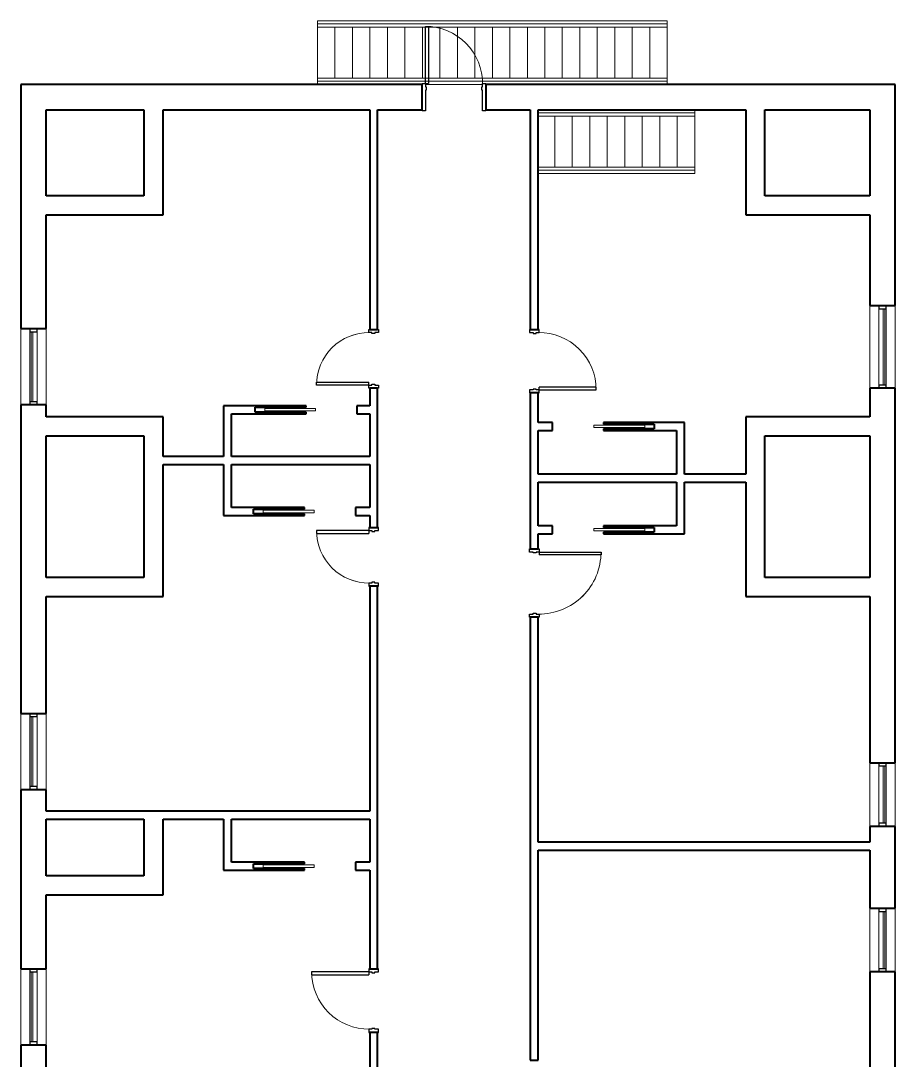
# Model space of a CAD drawing. Header units: inches. Extents: x -1361 to 84, y -1428 to 752.
# Drawn here: x -900 to -350, y 99 to 752 of the extents above; entities that cross this region are included whole.
import ezdxf

# ---------------------------------------------------------------- set-up
doc = ezdxf.new("R2010")
doc.units = ezdxf.units.IN
doc.header["$MEASUREMENT"] = 0
for name, color, linetype, lineweight in [('A-DOOR', 31, 'Continuous', 15), ('A-DOOR-FRAM', 31, 'Continuous', 25), ('A-FLOR-HRAL', 11, 'Continuous', 9), ('A-GLAZ-CURT', 52, 'Continuous', 9), ('A-GLAZ-CWMG', 51, 'Continuous', 9), ('A-WALL', 113, 'Continuous', 15), ('I-WALL', 2, 'Continuous', 15), ('S-STRS', 31, 'Continuous', 9)]:
    doc.layers.add(name, color=color, linetype=linetype, lineweight=lineweight)

# ---------------------------------------------------------------- blocks, each defined once
blk = doc.blocks.new('Door-Single_CE_ - HM Door-2_ HM Frame-5154372-LEVEL 3 Map Export')
at = {"layer": 'A-DOOR'}
for p, q in [((17.75, -42), (17.75, -3)), ((17.75, -3), (19.5, -3)), ((19.5, -3), (19.5, -42)), ((19.5, -42), (17.75, -42))]:
    blk.add_line(p, q, dxfattribs=at)
at = {"layer": 'A-DOOR', "lineweight": 25}
for p, q in [((17.75, -42), (17.75, -3)), ((19.5, -3), (17.75, -3)), ((19.5, -3), (19.5, -42)), ((19.5, -42), (17.75, -42))]:
    blk.add_line(p, q, dxfattribs=at)
at = {"layer": 'A-DOOR', "lineweight": 9}
for start in [179.5, 179.5, 179.51962, 179.51962]:
    blk.add_arc((19.5, -3), 39, start, 270, dxfattribs=at)
at = {"layer": 'A-DOOR-FRAM'}
for p, q in [((-21.5, 3), (-19.5, 3)), ((-21.5, -3), (-21.5, 3)), ((-19.5, 3), (-19.5, 0.75)), ((-19.5, 0.75), (-19, 0.75)), ((-19, 0.75), (-19, -1.25)), ((19, 0.75), (19.5, 0.75)), ((19, -1.25), (19, 0.75)), ((19.5, 3), (21.5, 3)), ((19.5, 0.75), (19.5, 3)), ((21.5, 3), (21.5, -3)), ((-19.5, -3), (-21.5, -3)), ((-19.5, -1.25), (-19.5, -3)), ((-19, -1.25), (-19.5, -1.25)), ((19.5, -1.25), (19, -1.25)), ((19.5, -3), (19.5, -1.25)), ((21.5, -3), (19.5, -3))]:
    blk.add_line(p, q, dxfattribs=at)
blk = doc.blocks.new('Door-Single_CE_ - HM Door-2_ HM Frame-5183316-LEVEL 3 Map Export')
at = {"layer": 'A-DOOR'}
for p, q in [((16.5, 36), (14.75, 36)), ((14.75, 36), (14.75, 3)), ((16.5, 3), (16.5, 36)), ((14.75, 3), (16.5, 3))]:
    blk.add_line(p, q, dxfattribs=at)
at = {"layer": 'A-DOOR', "lineweight": 25}
for p, q in [((16.5, 36), (14.75, 36)), ((14.75, 36), (14.75, 3)), ((16.5, 3), (16.5, 36)), ((16.5, 3), (14.75, 3))]:
    blk.add_line(p, q, dxfattribs=at)
at = {"layer": 'A-DOOR', "lineweight": 9}
for end in [180.5, 180.5, 180.52223, 180.52223]:
    blk.add_arc((16.5, 3), 33, 90, end, dxfattribs=at)
at = {"layer": 'A-DOOR-FRAM'}
for p, q in [((-16.5, 3), (-18.5, 3)), ((-18.5, 3), (-18.5, -3)), ((-16.5, 1.25), (-16.5, 3)), ((-16, 1.25), (-16.5, 1.25)), ((-16, -0.75), (-16, 1.25)), ((16.5, 1.25), (16, 1.25)), ((16, 1.25), (16, -0.75)), ((18.5, 3), (16.5, 3)), ((16.5, 3), (16.5, 1.25)), ((18.5, -3), (18.5, 3)), ((-18.5, -3), (-16.5, -3)), ((-16.5, -3), (-16.5, -0.75)), ((-16.5, -0.75), (-16, -0.75)), ((16, -0.75), (16.5, -0.75)), ((16.5, -0.75), (16.5, -3)), ((16.5, -3), (18.5, -3))]:
    blk.add_line(p, q, dxfattribs=at)
blk = doc.blocks.new('Door-Single_CE_ - HM Door-2_ HM Frame-5143425-LEVEL 3 Map Export')
at = {"layer": 'A-DOOR'}
for p, q in [((14.75, -36), (14.75, -3)), ((14.75, -3), (16.5, -3)), ((16.5, -3), (16.5, -36)), ((16.5, -36), (14.75, -36))]:
    blk.add_line(p, q, dxfattribs=at)
at = {"layer": 'A-DOOR', "lineweight": 25}
for p, q in [((14.75, -36), (14.75, -3)), ((16.5, -3), (14.75, -3)), ((16.5, -3), (16.5, -36)), ((16.5, -36), (14.75, -36))]:
    blk.add_line(p, q, dxfattribs=at)
at = {"layer": 'A-DOOR', "lineweight": 9}
for start in [179.47777, 179.47777, 179.5, 179.5]:
    blk.add_arc((16.5, -3), 33, start, 270, dxfattribs=at)
at = {"layer": 'A-DOOR-FRAM'}
for p, q in [((-18.5, 3), (-16.5, 3)), ((-18.5, -3), (-18.5, 3)), ((-16.5, 3), (-16.5, 0.75)), ((-16.5, 0.75), (-16, 0.75)), ((-16, 0.75), (-16, -1.25)), ((16, 0.75), (16.5, 0.75)), ((16, -1.25), (16, 0.75)), ((16.5, 3), (18.5, 3)), ((16.5, 0.75), (16.5, 3)), ((18.5, 3), (18.5, -3)), ((-16.5, -3), (-18.5, -3)), ((-16.5, -1.25), (-16.5, -3)), ((-16, -1.25), (-16.5, -1.25)), ((16.5, -1.25), (16, -1.25)), ((16.5, -3), (16.5, -1.25)), ((18.5, -3), (16.5, -3))]:
    blk.add_line(p, q, dxfattribs=at)
blk = doc.blocks.new('System Panel - zGlazed-5231333-LEVEL 3 Map Export')
at = {"layer": 'A-GLAZ-CURT', "lineweight": 15}
for p, q in [((22, 1.5), (-22, 1.5)), ((-22, 1.5), (-22, 0.5)), ((-22, 0.5), (22, 0.5)), ((22, 0.5), (22, 1.5))]:
    blk.add_line(p, q, dxfattribs=at)
blk = doc.blocks.new('Rectangular Mullion - 4 1_2_ x 2_ Rectangular_CE_-5231149-LEVEL 3 Map Export')
at = {"layer": 'A-GLAZ-CWMG'}
for p, q in [((-893.79, 154.28), (-893.79, 110.28)), ((-889.29, 154.28), (-889.29, 110.28))]:
    blk.add_line(p, q, dxfattribs=at)
blk = doc.blocks.new('Rectangular Mullion - 4 1_2_ x 2_ Rectangular_CE_-5162606-LEVEL 3 Map Export')
at = {"layer": 'A-GLAZ-CWMG', "lineweight": 25}
for p, q in [((-2, 2.25), (0, 2.25)), ((-2, -2.25), (-2, 2.25)), ((0, 2.25), (0, -2.25)), ((0, -2.25), (-2, -2.25))]:
    blk.add_line(p, q, dxfattribs=at)
blk = doc.blocks.new('Rectangular Mullion - 4 1_2_ x 2_ Rectangular_CE_-5162607-LEVEL 3 Map Export')
at = {"layer": 'A-GLAZ-CWMG', "lineweight": 25}
for p, q in [((0, 2.25), (-2, 2.25)), ((-2, 2.25), (-2, -2.25)), ((0, -2.25), (0, 2.25)), ((-2, -2.25), (0, -2.25))]:
    blk.add_line(p, q, dxfattribs=at)
blk = doc.blocks.new('System Panel - zGlazed-5234466-LEVEL 3 Map Export')
at = {"layer": 'A-GLAZ-CURT', "lineweight": 15}
for p, q in [((24, -0.5), (-24, -0.5)), ((-24, -0.5), (-24, -1.5)), ((-24, -1.5), (24, -1.5)), ((24, -1.5), (24, -0.5))]:
    blk.add_line(p, q, dxfattribs=at)
blk = doc.blocks.new('Rectangular Mullion - 4 1_2_ x 2_ Rectangular_CE_-V1-LEVEL 3 Map Export')
at = {"layer": 'A-GLAZ-CWMG'}
for p, q in [((-359.79, 571.28), (-359.79, 523.28)), ((-355.29, 571.28), (-355.29, 523.28))]:
    blk.add_line(p, q, dxfattribs=at)
blk = doc.blocks.new('Rectangular Mullion - 4 1_2_ x 2_ Rectangular_CE_-5163796-LEVEL 3 Map Export')
at = {"layer": 'A-GLAZ-CWMG', "lineweight": 25}
for p, q in [((-2, 2.25), (0, 2.25)), ((-2, -2.25), (-2, 2.25)), ((0, 2.25), (0, -2.25)), ((0, -2.25), (-2, -2.25))]:
    blk.add_line(p, q, dxfattribs=at)
blk = doc.blocks.new('Rectangular Mullion - 4 1_2_ x 2_ Rectangular_CE_-5163797-LEVEL 3 Map Export')
at = {"layer": 'A-GLAZ-CWMG', "lineweight": 25}
for p, q in [((0, 2.25), (-2, 2.25)), ((-2, 2.25), (-2, -2.25)), ((0, -2.25), (0, 2.25)), ((-2, -2.25), (0, -2.25))]:
    blk.add_line(p, q, dxfattribs=at)
blk = doc.blocks.new('System Panel - zGlazed-5234467-LEVEL 3 Map Export')
at = {"layer": 'A-GLAZ-CURT', "lineweight": 15}
for p, q in [((18, -0.5), (-18, -0.5)), ((-18, -0.5), (-18, -1.5)), ((-18, -1.5), (18, -1.5)), ((18, -1.5), (18, -0.5))]:
    blk.add_line(p, q, dxfattribs=at)
blk = doc.blocks.new('Rectangular Mullion - 4 1_2_ x 2_ Rectangular_CE_-5163835-LEVEL 3 Map Export')
at = {"layer": 'A-GLAZ-CWMG'}
for p, q in [((-359.79, 283.78), (-359.79, 247.78)), ((-355.29, 283.78), (-355.29, 247.78))]:
    blk.add_line(p, q, dxfattribs=at)
blk = doc.blocks.new('Door-Single_CE_ - HM Door-2_ HM Frame-5139876-LEVEL 3 Map Export')
at = {"layer": 'A-DOOR'}
for p, q in [((18, 39), (16.25, 39)), ((16.25, 39), (16.25, 3)), ((18, 3), (18, 39)), ((16.25, 3), (18, 3))]:
    blk.add_line(p, q, dxfattribs=at)
at = {"layer": 'A-DOOR', "lineweight": 25}
for p, q in [((18, 39), (16.25, 39)), ((16.25, 39), (16.25, 3)), ((18, 3), (18, 39)), ((18, 3), (16.25, 3))]:
    blk.add_line(p, q, dxfattribs=at)
at = {"layer": 'A-DOOR', "lineweight": 9}
blk.add_arc((18, 3), 36, 90, 180.5, dxfattribs=at)
blk.add_arc((18, 3), 36, 90, 180.5, dxfattribs=at)
blk.add_arc((18, 3), 36, 90, 180.5, dxfattribs=at)
blk.add_arc((18, 3), 36, 90, 180.5, dxfattribs=at)
at = {"layer": 'A-DOOR-FRAM'}
for p, q in [((-18, 3), (-20, 3)), ((-20, 3), (-20, -3)), ((-18, 1.25), (-18, 3)), ((-17.5, 1.25), (-18, 1.25)), ((-17.5, -0.75), (-17.5, 1.25)), ((18, 1.25), (17.5, 1.25)), ((17.5, 1.25), (17.5, -0.75)), ((20, 3), (18, 3)), ((18, 3), (18, 1.25)), ((20, -3), (20, 3)), ((-20, -3), (-18, -3)), ((-18, -3), (-18, -0.75)), ((-18, -0.75), (-17.5, -0.75)), ((17.5, -0.75), (18, -0.75)), ((18, -0.75), (18, -3)), ((18, -3), (20, -3))]:
    blk.add_line(p, q, dxfattribs=at)
blk = doc.blocks.new('Railing - Railing-5216611-LEVEL 3 Map Export')
at = {"layer": 'A-FLOR-HRAL'}
for p, q in [((-574.09, 660.32), (-475.66, 660.32)), ((-475.66, 660.32), (-475.66, 658.32)), ((-574.09, 658.32), (-475.66, 658.32))]:
    blk.add_line(p, q, dxfattribs=at)
blk = doc.blocks.new('Railing - Railing-5216615-LEVEL 3 Map Export')
at = {"layer": 'A-FLOR-HRAL'}
for p, q in [((-574.09, 694.32), (-475.66, 694.32)), ((-475.66, 694.32), (-475.66, 692.32)), ((-574.09, 692.32), (-475.66, 692.32))]:
    blk.add_line(p, q, dxfattribs=at)
blk = doc.blocks.new('Door-Single_CE_ - WD Door-2_ WD Frame-5217027-LEVEL 3 Map Export')
at = {"layer": 'A-DOOR'}
for p, q in [((16, -44.5), (16, -8.5)), ((16, -8.5), (18, -8.5)), ((18, -8.5), (18, -44.5)), ((18, -44.5), (16, -44.5))]:
    blk.add_line(p, q, dxfattribs=at)
at = {"layer": 'A-DOOR', "lineweight": 25}
for p, q in [((16, -44.5), (16, -8.5)), ((18, -8.5), (16, -8.5)), ((18, -8.5), (18, -44.5)), ((18, -44.5), (16, -44.5))]:
    blk.add_line(p, q, dxfattribs=at)
at = {"layer": 'A-DOOR', "lineweight": 9}
blk.add_arc((18, -8.5), 36, 179.5, 270, dxfattribs=at)
blk.add_arc((18, -8.5), 36, 179.5, 270, dxfattribs=at)
blk.add_arc((18, -8.5), 36, 179.5, 270, dxfattribs=at)
blk.add_arc((18, -8.5), 36, 179.5, 270, dxfattribs=at)
at = {"layer": 'A-DOOR-FRAM'}
for p, q in [((-20, 8.5), (-18, 8.5)), ((-20, -8.5), (-20, 8.5)), ((-18, 8.5), (-18, -4.5)), ((18, 8.5), (20, 8.5)), ((18, -4.5), (18, 8.5)), ((20, 8.5), (20, -8.5)), ((-18, -4.5), (-17.5, -4.5)), ((-18, -6.5), (-18, -8.5)), ((-17.5, -6.5), (-18, -6.5)), ((-17.5, -4.5), (-17.5, -6.5)), ((17.5, -4.5), (18, -4.5)), ((17.5, -6.5), (17.5, -4.5)), ((18, -6.5), (17.5, -6.5)), ((18, -8.5), (18, -6.5)), ((-18, -8.5), (-20, -8.5)), ((20, -8.5), (18, -8.5))]:
    blk.add_line(p, q, dxfattribs=at)
blk = doc.blocks.new('Door-Pocket-Single - Single Pocket Door-5172794-LEVEL 3 Map Export')
at = {"layer": 'A-DOOR'}
for p, q in [((-10, 0.75), (-42, 0.75)), ((-42, 0.75), (-42, -0.75)), ((-10, -0.75), (-10, 0.75)), ((-42, -0.75), (-10, -0.75))]:
    blk.add_line(p, q, dxfattribs=at)
blk = doc.blocks.new('Door-Pocket-Single - Single Pocket Door-5173088-LEVEL 3 Map Export')
at = {"layer": 'A-DOOR'}
for p, q in [((-42, 0.75), (-10, 0.75)), ((-42, -0.75), (-42, 0.75)), ((-10, 0.75), (-10, -0.75)), ((-10, -0.75), (-42, -0.75))]:
    blk.add_line(p, q, dxfattribs=at)
blk = doc.blocks.new('Railing - Railing-5228391-LEVEL 3 Map Export')
at = {"layer": 'A-FLOR-HRAL'}
for p, q in [((-712.93, 748.3), (-712.93, 750.3)), ((-492.93, 750.3), (-712.93, 750.3)), ((-492.93, 748.3), (-712.93, 748.3)), ((-492.93, 750.3), (-492.93, 748.3))]:
    blk.add_line(p, q, dxfattribs=at)
blk = doc.blocks.new('Railing - Railing-5228395-LEVEL 3 Map Export')
at = {"layer": 'A-FLOR-HRAL'}
for p, q in [((-712.93, 714.3), (-712.93, 716.3)), ((-492.93, 716.3), (-712.93, 716.3)), ((-492.93, 714.3), (-712.93, 714.3)), ((-492.93, 716.3), (-492.93, 714.3))]:
    blk.add_line(p, q, dxfattribs=at)

msp = doc.modelspace()

# ---------------------------------------------------------------- linework, layer by layer
at = {"layer": 'A-WALL', "lineweight": 40}
for p, q in [((-822.09, 696.28), (-822.09, 642.28)), ((-810.09, 630.28), (-810.09, 696.28)), ((-443.54, 696.28), (-443.54, 630.28)), ((-431.54, 642.28), (-431.54, 696.28)), ((-822.09, 642.28), (-883.54, 642.28)), ((-365.54, 642.28), (-431.54, 642.28)), ((-883.54, 630.28), (-810.09, 630.28)), ((-443.54, 630.28), (-365.54, 630.28)), ((-810.09, 503.28), (-883.54, 503.28)), ((-810.09, 478.28), (-810.09, 503.28)), ((-365.54, 503.28), (-443.54, 503.28)), ((-443.54, 503.28), (-443.54, 467.28)), ((-883.54, 491.28), (-822.09, 491.28)), ((-822.09, 491.28), (-822.09, 402.28)), ((-431.54, 491.28), (-365.54, 491.28)), ((-431.54, 402.28), (-431.54, 491.28)), ((-810.09, 390.28), (-810.09, 473.28)), ((-443.54, 462.28), (-443.54, 390.28)), ((-822.09, 402.28), (-883.54, 402.28)), ((-365.54, 402.28), (-431.54, 402.28)), ((-883.54, 390.28), (-810.09, 390.28)), ((-443.54, 390.28), (-365.54, 390.28)), ((-822.09, 250.28), (-822.09, 214.78)), ((-810.09, 202.78), (-810.09, 250.28)), ((-822.09, 214.78), (-883.54, 214.78)), ((-883.54, 202.78), (-810.09, 202.78))]:
    msp.add_line(p, q, dxfattribs=at)
at = {"layer": 'I-WALL', "lineweight": 40}
for p, q in [((-899.54, 712.28), (-899.54, 558.78)), ((-647.09, 712.28), (-899.54, 712.28)), ((-647.09, 696.28), (-647.09, 712.28)), ((-349.54, 712.28), (-607.09, 712.28)), ((-607.09, 712.28), (-607.09, 696.28)), ((-349.54, 573.28), (-349.54, 712.28)), ((-883.54, 642.28), (-883.54, 696.28)), ((-883.54, 696.28), (-822.09, 696.28)), ((-810.09, 696.28), (-680.09, 696.28)), ((-680.09, 696.28), (-680.09, 558.28)), ((-675.09, 696.28), (-647.09, 696.28)), ((-675.09, 558.28), (-675.09, 696.28)), ((-607.09, 696.28), (-579.09, 696.28)), ((-579.09, 696.28), (-579.09, 558.28)), ((-574.09, 696.28), (-443.54, 696.28)), ((-574.09, 558.28), (-574.09, 696.28)), ((-431.54, 696.28), (-365.54, 696.28)), ((-365.54, 696.28), (-365.54, 642.28)), ((-883.54, 558.78), (-883.54, 630.28)), ((-365.54, 630.28), (-365.54, 573.28)), ((-365.54, 573.28), (-349.54, 573.28)), ((-899.54, 558.78), (-883.54, 558.78)), ((-680.09, 558.28), (-675.09, 558.28)), ((-579.09, 558.28), (-574.09, 558.28)), ((-675.09, 521.28), (-680.09, 521.28)), ((-680.09, 521.28), (-680.09, 510.28)), ((-675.09, 433.78), (-675.09, 521.28)), ((-574.09, 518.28), (-579.09, 518.28)), ((-579.09, 518.28), (-579.09, 420.28)), ((-574.09, 499.78), (-574.09, 518.28)), ((-365.54, 521.28), (-365.54, 503.28)), ((-349.54, 521.28), (-365.54, 521.28)), ((-349.54, 285.78), (-349.54, 521.28)), ((-883.54, 510.78), (-899.54, 510.78)), ((-899.54, 510.78), (-899.54, 316.78)), ((-883.54, 503.28), (-883.54, 510.78)), ((-720.09, 510.28), (-772.09, 510.28)), ((-772.09, 510.28), (-772.09, 478.28)), ((-720.09, 509.28), (-720.09, 510.28)), ((-680.09, 510.28), (-688.09, 510.28)), ((-688.09, 510.28), (-688.09, 505.28)), ((-767.09, 505.28), (-720.09, 505.28)), ((-767.09, 478.28), (-767.09, 505.28)), ((-752.09, 506.28), (-752.09, 509.28)), ((-752.09, 509.28), (-720.09, 509.28)), ((-720.09, 506.28), (-752.09, 506.28)), ((-720.09, 505.28), (-720.09, 506.28)), ((-688.09, 505.28), (-680.09, 505.28)), ((-680.09, 505.28), (-680.09, 478.28)), ((-565.09, 499.78), (-574.09, 499.78)), ((-565.09, 494.78), (-565.09, 499.78)), ((-482.09, 499.78), (-533.09, 499.78)), ((-533.09, 499.78), (-533.09, 498.78)), ((-533.09, 498.78), (-501.09, 498.78)), ((-501.09, 498.78), (-501.09, 495.78)), ((-482.09, 467.28), (-482.09, 499.78)), ((-883.54, 402.28), (-883.54, 491.28)), ((-574.09, 467.28), (-574.09, 494.78)), ((-574.09, 494.78), (-565.09, 494.78)), ((-501.09, 495.78), (-533.09, 495.78)), ((-533.09, 495.78), (-533.09, 494.78)), ((-533.09, 494.78), (-487.09, 494.78)), ((-487.09, 494.78), (-487.09, 467.28)), ((-365.54, 491.28), (-365.54, 402.28)), ((-772.09, 478.28), (-810.09, 478.28)), ((-680.09, 478.28), (-767.09, 478.28)), ((-810.09, 473.28), (-772.09, 473.28)), ((-772.09, 473.28), (-772.09, 441.28)), ((-767.09, 473.28), (-680.09, 473.28)), ((-767.09, 446.28), (-767.09, 473.28)), ((-680.09, 473.28), (-680.09, 446.28)), ((-487.09, 467.28), (-574.09, 467.28)), ((-443.54, 467.28), (-482.09, 467.28)), ((-574.09, 462.28), (-487.09, 462.28)), ((-574.09, 434.78), (-574.09, 462.28)), ((-487.09, 462.28), (-487.09, 434.78)), ((-482.09, 462.28), (-443.54, 462.28)), ((-482.09, 429.78), (-482.09, 462.28)), ((-721.09, 446.28), (-767.09, 446.28)), ((-753.09, 442.28), (-753.09, 445.28)), ((-753.09, 445.28), (-721.09, 445.28)), ((-721.09, 445.28), (-721.09, 446.28)), ((-680.09, 446.28), (-689.09, 446.28)), ((-689.09, 446.28), (-689.09, 441.28)), ((-772.09, 441.28), (-721.09, 441.28)), ((-721.09, 442.28), (-753.09, 442.28)), ((-721.09, 441.28), (-721.09, 442.28)), ((-689.09, 441.28), (-680.09, 441.28)), ((-680.09, 441.28), (-680.09, 433.78)), ((-680.09, 433.78), (-675.09, 433.78)), ((-565.09, 434.78), (-574.09, 434.78)), ((-565.09, 429.78), (-565.09, 434.78)), ((-487.09, 434.78), (-533.09, 434.78)), ((-533.09, 434.78), (-533.09, 433.78)), ((-533.09, 433.78), (-501.09, 433.78)), ((-501.09, 433.78), (-501.09, 430.78)), ((-574.09, 420.28), (-574.09, 429.78)), ((-574.09, 429.78), (-565.09, 429.78)), ((-501.09, 430.78), (-533.09, 430.78)), ((-533.09, 430.78), (-533.09, 429.78)), ((-533.09, 429.78), (-482.09, 429.78)), ((-579.09, 420.28), (-574.09, 420.28)), ((-675.09, 396.78), (-680.09, 396.78)), ((-680.09, 396.78), (-680.09, 255.28)), ((-675.09, 156.28), (-675.09, 396.78)), ((-883.54, 316.78), (-883.54, 390.28)), ((-365.54, 390.28), (-365.54, 285.78)), ((-574.09, 377.28), (-579.09, 377.28)), ((-579.09, 377.28), (-579.09, 98.78)), ((-574.09, 235.78), (-574.09, 377.28)), ((-899.54, 316.78), (-883.54, 316.78)), ((-365.54, 285.78), (-349.54, 285.78)), ((-883.54, 268.78), (-899.54, 268.78)), ((-899.54, 268.78), (-899.54, 156.28)), ((-883.54, 255.28), (-883.54, 268.78)), ((-680.09, 255.28), (-883.54, 255.28)), ((-883.54, 214.78), (-883.54, 250.28)), ((-883.54, 250.28), (-822.09, 250.28)), ((-810.09, 250.28), (-772.09, 250.28)), ((-772.09, 250.28), (-772.09, 218.28)), ((-767.09, 250.28), (-680.09, 250.28)), ((-767.09, 223.28), (-767.09, 250.28)), ((-680.09, 250.28), (-680.09, 223.28)), ((-365.54, 245.78), (-365.54, 235.78)), ((-349.54, 245.78), (-365.54, 245.78)), ((-349.54, 194.28), (-349.54, 245.78)), ((-365.54, 235.78), (-574.09, 235.78)), ((-574.09, 98.78), (-574.09, 230.78)), ((-574.09, 230.78), (-365.54, 230.78)), ((-365.54, 230.78), (-365.54, 194.28)), ((-721.09, 223.28), (-767.09, 223.28)), ((-753.09, 219.28), (-753.09, 222.28)), ((-753.09, 222.28), (-721.09, 222.28)), ((-721.09, 222.28), (-721.09, 223.28)), ((-680.09, 223.28), (-689.09, 223.28)), ((-689.09, 223.28), (-689.09, 218.28)), ((-772.09, 218.28), (-721.09, 218.28)), ((-721.09, 219.28), (-753.09, 219.28)), ((-721.09, 218.28), (-721.09, 219.28)), ((-689.09, 218.28), (-680.09, 218.28)), ((-680.09, 218.28), (-680.09, 156.28)), ((-883.54, 156.28), (-883.54, 202.78)), ((-365.54, 194.28), (-349.54, 194.28)), ((-899.54, 156.28), (-883.54, 156.28)), ((-680.09, 156.28), (-675.09, 156.28)), ((-365.54, 154.28), (-365.54, 76.28)), ((-349.54, 154.28), (-365.54, 154.28)), ((-349.54, -83.72), (-349.54, 154.28)), ((-675.09, 116.28), (-680.09, 116.28)), ((-680.09, 116.28), (-680.09, -5.72)), ((-675.09, -55.72), (-675.09, 116.28)), ((-883.54, 108.28), (-899.54, 108.28)), ((-899.54, 108.28), (-899.54, -79.72)), ((-883.54, 76.28), (-883.54, 108.28)), ((-579.09, 98.78), (-574.09, 98.78))]:
    msp.add_line(p, q, dxfattribs=at)
at = {"layer": 'I-WALL'}
for p, q in [((-365.54, 521.28), (-365.54, 573.28)), ((-349.54, 573.28), (-349.54, 521.28)), ((-899.54, 510.78), (-899.54, 558.78)), ((-883.54, 558.78), (-883.54, 510.78)), ((-899.54, 268.78), (-899.54, 316.78)), ((-883.54, 316.78), (-883.54, 268.78)), ((-365.54, 245.78), (-365.54, 285.78)), ((-349.54, 285.78), (-349.54, 245.78)), ((-365.54, 154.28), (-365.54, 194.28)), ((-349.54, 194.28), (-349.54, 154.28)), ((-899.54, 108.28), (-899.54, 156.28)), ((-883.54, 156.28), (-883.54, 108.28))]:
    msp.add_line(p, q, dxfattribs=at)
at = {"layer": 'S-STRS'}
for p, q in [((-712.93, 752.3), (-712.93, 750.3)), ((-492.93, 752.3), (-712.93, 752.3)), ((-492.93, 750.3), (-492.93, 752.3)), ((-712.93, 716.3), (-712.93, 748.3)), ((-701.93, 716.3), (-701.93, 748.3)), ((-690.93, 716.3), (-690.93, 748.3)), ((-679.93, 716.3), (-679.93, 748.3)), ((-668.93, 716.3), (-668.93, 748.3)), ((-657.93, 716.3), (-657.93, 748.3)), ((-646.93, 716.3), (-646.93, 748.3)), ((-635.93, 716.3), (-635.93, 748.3)), ((-624.93, 716.3), (-624.93, 748.3)), ((-613.93, 716.3), (-613.93, 748.3)), ((-602.93, 716.3), (-602.93, 748.3)), ((-591.93, 716.3), (-591.93, 748.3)), ((-580.93, 716.3), (-580.93, 748.3)), ((-569.93, 716.3), (-569.93, 748.3)), ((-558.93, 716.3), (-558.93, 748.3)), ((-547.93, 716.3), (-547.93, 748.3)), ((-536.93, 716.3), (-536.93, 748.3)), ((-525.93, 716.3), (-525.93, 748.3)), ((-514.93, 716.3), (-514.93, 748.3)), ((-503.93, 716.3), (-503.93, 748.3)), ((-492.93, 716.3), (-492.93, 748.3)), ((-712.93, 714.3), (-712.93, 712.3)), ((-492.93, 712.3), (-492.93, 714.3)), ((-647.09, 712.3), (-712.93, 712.3)), ((-609.09, 712.3), (-645.09, 712.3)), ((-492.93, 712.3), (-607.09, 712.3)), ((-475.66, 694.32), (-475.66, 696.28)), ((-563.66, 692.32), (-563.66, 660.32)), ((-552.66, 692.32), (-552.66, 660.32)), ((-541.66, 692.32), (-541.66, 660.32)), ((-530.66, 692.32), (-530.66, 660.32)), ((-519.66, 692.32), (-519.66, 660.32)), ((-508.66, 692.32), (-508.66, 660.32)), ((-497.66, 692.32), (-497.66, 660.32)), ((-486.66, 692.32), (-486.66, 660.32)), ((-475.66, 692.32), (-475.66, 660.32)), ((-574.09, 656.32), (-475.66, 656.32)), ((-475.66, 656.32), (-475.66, 658.32))]:
    msp.add_line(p, q, dxfattribs=at)

# ---------------------------------------------------------------- block references
at = {"layer": 'A-DOOR', "lineweight": 9}
for name, p, rotation in [('Door-Single_CE_ - WD Door-2_ WD Frame-5217027-LEVEL 3 Map Export', (-627.09, 704.28), 180), ('Door-Single_CE_ - HM Door-2_ HM Frame-5143425-LEVEL 3 Map Export', (-677.59, 539.78), 269.9999999999997), ('Door-Single_CE_ - HM Door-2_ HM Frame-5139876-LEVEL 3 Map Export', (-576.59, 538.28), 269.9999999999997), ('Door-Single_CE_ - HM Door-2_ HM Frame-5183316-LEVEL 3 Map Export', (-677.59, 415.28), 89.99999999999972), ('Door-Single_CE_ - HM Door-2_ HM Frame-5154372-LEVEL 3 Map Export', (-576.59, 398.78), 89.99999999999972), ('Door-Single_CE_ - HM Door-2_ HM Frame-5139876-LEVEL 3 Map Export', (-677.59, 136.28), 89.99999999999969)]:
    msp.add_blockref(name, p, dxfattribs=dict(at, rotation=rotation))
at = {"layer": 'A-DOOR'}
for name, p in [('Door-Pocket-Single - Single Pocket Door-5173088-LEVEL 3 Map Export', (-704.09, 507.78)), ('Door-Pocket-Single - Single Pocket Door-5172794-LEVEL 3 Map Export', (-705.09, 443.78)), ('Door-Pocket-Single - Single Pocket Door-5173088-LEVEL 3 Map Export', (-705.09, 220.78))]:
    msp.add_blockref(name, p, dxfattribs=at)
at = {"layer": 'A-DOOR', "rotation": 180}
for name, p in [('Door-Pocket-Single - Single Pocket Door-5173088-LEVEL 3 Map Export', (-549.09, 497.28)), ('Door-Pocket-Single - Single Pocket Door-5172794-LEVEL 3 Map Export', (-549.09, 432.28))]:
    msp.add_blockref(name, p, dxfattribs=at)
at = {"layer": 'A-FLOR-HRAL'}
for name in ['Railing - Railing-5228391-LEVEL 3 Map Export', 'Railing - Railing-5228395-LEVEL 3 Map Export', 'Railing - Railing-5216615-LEVEL 3 Map Export', 'Railing - Railing-5216611-LEVEL 3 Map Export']:
    msp.add_blockref(name, (0, 0), dxfattribs=at)
at = {"layer": 'A-GLAZ-CURT'}
for name, p, rotation in [('System Panel - zGlazed-5234466-LEVEL 3 Map Export', (-357.54, 547.28), 89.99999999999972), ('System Panel - zGlazed-5231333-LEVEL 3 Map Export', (-891.54, 534.78), 89.99999999999972), ('System Panel - zGlazed-5231333-LEVEL 3 Map Export', (-891.54, 292.78), 89.99999999999966), ('System Panel - zGlazed-5234467-LEVEL 3 Map Export', (-357.54, 265.78), 89.99999999999976), ('System Panel - zGlazed-5234467-LEVEL 3 Map Export', (-357.54, 174.28), 89.99999999999969), ('System Panel - zGlazed-5231333-LEVEL 3 Map Export', (-891.54, 132.28), 89.99999999999966)]:
    msp.add_blockref(name, p, dxfattribs=dict(at, rotation=rotation))
at = {"layer": 'A-GLAZ-CWMG', "extrusion": (0, 0, -1)}
for name, p, rotation in [('Rectangular Mullion - 4 1_2_ x 2_ Rectangular_CE_-5163796-LEVEL 3 Map Export', (357.54, 573.28), 90.00000000000028), ('Rectangular Mullion - 4 1_2_ x 2_ Rectangular_CE_-5162606-LEVEL 3 Map Export', (891.54, 558.78), 90.0000000000003), ('Rectangular Mullion - 4 1_2_ x 2_ Rectangular_CE_-5162606-LEVEL 3 Map Export', (891.54, 316.78), 90.00000000000033), ('Rectangular Mullion - 4 1_2_ x 2_ Rectangular_CE_-5163796-LEVEL 3 Map Export', (357.54, 285.78), 90.00000000000026), ('Rectangular Mullion - 4 1_2_ x 2_ Rectangular_CE_-5163796-LEVEL 3 Map Export', (357.54, 194.28), 90.0000000000003), ('Rectangular Mullion - 4 1_2_ x 2_ Rectangular_CE_-5162606-LEVEL 3 Map Export', (891.54, 156.28), 90.00000000000033)]:
    msp.add_blockref(name, p, dxfattribs=dict(at, rotation=rotation))
at = {"layer": 'A-GLAZ-CWMG'}
for name, p in [('Rectangular Mullion - 4 1_2_ x 2_ Rectangular_CE_-V1-LEVEL 3 Map Export', (0, 0)), ('Rectangular Mullion - 4 1_2_ x 2_ Rectangular_CE_-5231149-LEVEL 3 Map Export', (0, 402.5)), ('Rectangular Mullion - 4 1_2_ x 2_ Rectangular_CE_-5231149-LEVEL 3 Map Export', (0, 160.5)), ('Rectangular Mullion - 4 1_2_ x 2_ Rectangular_CE_-5163835-LEVEL 3 Map Export', (0, 0)), ('Rectangular Mullion - 4 1_2_ x 2_ Rectangular_CE_-5163835-LEVEL 3 Map Export', (0, -91.5)), ('Rectangular Mullion - 4 1_2_ x 2_ Rectangular_CE_-5231149-LEVEL 3 Map Export', (0, 0))]:
    msp.add_blockref(name, p, dxfattribs=at)
for name, p, rotation in [('Rectangular Mullion - 4 1_2_ x 2_ Rectangular_CE_-5163797-LEVEL 3 Map Export', (-357.54, 521.28), 269.9999999999997), ('Rectangular Mullion - 4 1_2_ x 2_ Rectangular_CE_-5162607-LEVEL 3 Map Export', (-891.54, 510.78), 269.9999999999997), ('Rectangular Mullion - 4 1_2_ x 2_ Rectangular_CE_-5162607-LEVEL 3 Map Export', (-891.54, 268.78), 269.9999999999997), ('Rectangular Mullion - 4 1_2_ x 2_ Rectangular_CE_-5163797-LEVEL 3 Map Export', (-357.54, 245.78), 269.9999999999998), ('Rectangular Mullion - 4 1_2_ x 2_ Rectangular_CE_-5163797-LEVEL 3 Map Export', (-357.54, 154.28), 269.9999999999997), ('Rectangular Mullion - 4 1_2_ x 2_ Rectangular_CE_-5162607-LEVEL 3 Map Export', (-891.54, 108.28), 269.9999999999997)]:
    msp.add_blockref(name, p, dxfattribs=dict(at, rotation=rotation))

doc.saveas('drawing.dxf')
